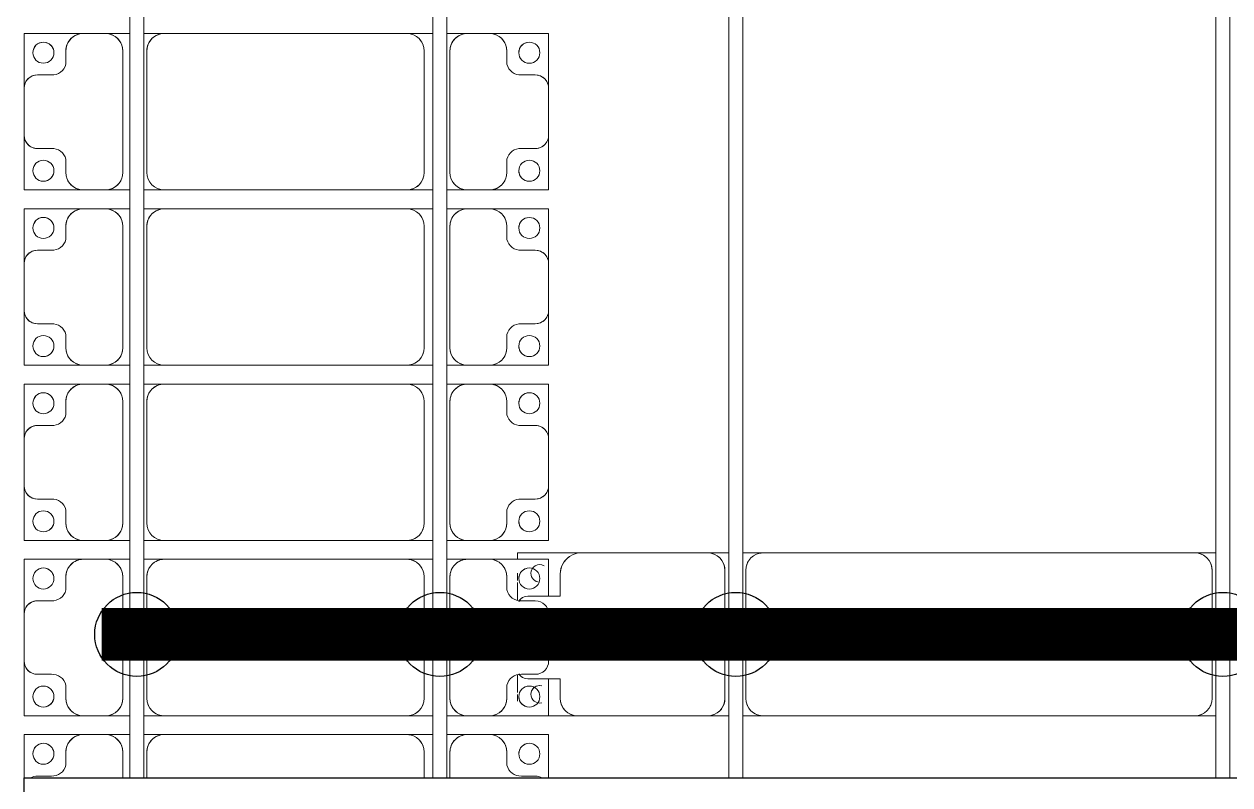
# Model space of a CAD drawing. Header units: millimetres. Extents: x -533732 to -130507, y -117886 to -23954.
# Drawn here: x -526231 to -522790, y -94565 to -92395 of the extents above; entities that cross this region are included whole.
import ezdxf

# ---------------------------------------------------------------- set-up
doc = ezdxf.new("R2010")
doc.units = ezdxf.units.MM
doc.layers.add('A-GENM', color=13, linetype='Continuous', lineweight=9)
doc.layers.add('S-BEAM', color=12, linetype='Continuous', lineweight=9)
doc.layers.add('GC-HOP 40x60 GIA CUONG', color=1, linetype='Continuous')

# ---------------------------------------------------------------- blocks, each defined once
blk = doc.blocks.new('Dầm C52 - Hộp 40x60-V106-BỐ TRÍ KHUNG KẾT CẤU BÈ PIN 06')
at = {"layer": 'S-BEAM', "color": 3, "lineweight": 25}
for p, q in [((-145891.1, -20), (-145891.1, 20)), ((-145891.1, 20), (-636.8, 20))]:
    blk.add_line(p, q, dxfattribs=at)
blk = doc.blocks.new('Dai phao do pin - DẢI PHAO ĐỠ PIN-V137-BỐ TRÍ KHUNG KẾT CẤU BÈ PIN 06')
at = {"layer": 'A-GENM', "color": 7}
for p, q in [((67088.9, 223.4), (67149.7, 223.4)), ((67088.9, 223.4), (67149.7, 223.4)), ((68380.3, 223.4), (67149.7, 223.4)), ((68380.3, 223.4), (68438.9, 223.4)), ((68380.3, 223.4), (68438.9, 223.4)), ((68478.9, 223.4), (68539.7, 223.4)), ((68478.9, 223.4), (68539.7, 223.4)), ((68909.7, 223.4), (68539.7, 223.4)), ((68909.7, 223.4), (69082.2, 223.4)), ((69082.2, 223.4), (68909.7, 223.4)), ((67099.7, 173.4), (67099.7, -191.6)), ((68430.3, -191.6), (68430.3, 173.4)), ((68489.7, 173.4), (68489.7, -191.6)), ((68959.7, 118.2), (68959.7, 173.4)), ((69082.2, 181.2), (69082.2, 162.5)), ((69082.2, 162.5), (69082.2, 181.2)), ((69082.2, 156.9), (69082.2, 106.1)), ((69082.2, 106.1), (69082.2, 156.9)), ((69052.2, 118.2), (68959.7, 118.2)), ((68959.7, -181.6), (68959.7, -118.2)), ((68959.7, -118.2), (69052.2, -118.2)), ((69082.2, -106.1), (69082.2, -156.9)), ((69082.2, -156.9), (69082.2, -106.1)), ((69082.2, -162.5), (69082.2, -184)), ((69082.2, -184), (69082.2, -162.5)), ((69082.2, -222.3), (69082.2, -241.6)), ((69082.2, -241.6), (69082.2, -222.3)), ((67149.7, -241.6), (67088.9, -241.6)), ((67149.7, -241.6), (67088.9, -241.6)), ((67149.7, -241.6), (68380.3, -241.6)), ((68438.9, -241.6), (68380.3, -241.6)), ((68438.9, -241.6), (68380.3, -241.6)), ((68539.7, -241.6), (68478.9, -241.6)), ((68539.7, -241.6), (68478.9, -241.6)), ((68539.7, -241.6), (68899.7, -241.6)), ((69082.2, -241.6), (68899.7, -241.6)), ((68899.7, -241.6), (69082.2, -241.6))]:
    blk.add_line(p, q, dxfattribs=at)
for centre, radius, start, end in [((67149.7, 173.4), 50, 90, 180), ((67149.7, 173.4), 50, 90, 120), ((68380.3, 173.4), 50, 0, 90), ((68380.3, 173.4), 50, 15, 90), ((68539.7, 173.4), 50, 90, 180), ((68539.7, 173.4), 50, 105, 180), ((68909.7, 173.4), 50, 0, 90), ((68909.7, 173.4), 50, 0, 75), ((67149.7, 173.4), 50, 150, 165), ((69018.6, 161.8), 25, 360, 105), ((69018.6, 161.8), 25, 0, 105), ((69018.6, 161.8), 25, 255, 360), ((69018.6, 161.8), 25, 270, 360), ((69052.2, 88.2), 30, 30, 90), ((69052.2, 88.2), 30, 30, 60), ((69052.2, -88.2), 30, 270, 330), ((69052.2, -88.2), 30, 300, 330), ((69052.2, -88.2), 30, 300, 315), ((69052.2, -88.2), 30, 300, 315), ((69018.6, -183.2), 25, 0, 90), ((69018.6, -183.2), 25, 0, 90), ((67149.7, -191.6), 50, 180, 270), ((67149.7, -191.6), 50, 180, 210), ((68380.3, -191.6), 50, 270, 360), ((68380.3, -191.6), 50, 330, 345), ((68539.7, -191.6), 50, 180, 270), ((68539.7, -191.6), 50, 180, 255), ((68899.7, -181.6), 60, 270, 360), ((68899.7, -181.6), 60, 300, 0), ((69018.6, -183.2), 25, 240, 360), ((69018.6, -183.2), 25, 240, 360), ((67149.7, -191.6), 50, 225, 255), ((68380.3, -191.6), 50, 270, 300)]:
    blk.add_arc(centre, radius, start, end, dxfattribs=at)
blk = doc.blocks.new('Dầm C52 - Dầm C52-19796-BỐ TRÍ KHUNG KẾT CẤU BÈ PIN 06')
at = {"layer": 'S-BEAM', "color": 1}
for p, q in [((-23413.3, 20), (-18653.3, 20)), ((-18653.3, -20), (-23413.3, -20))]:
    blk.add_line(p, q, dxfattribs=at)
blk = doc.blocks.new('Dai phaodi lai - DẢI PHAO ĐI LẠI-19048-BỐ TRÍ KHUNG KẾT CẤU BÈ PIN 06')
at = {"layer": 'A-GENM', "color": 7}
for p, q in [((60276.8, 748.4), (60433.1, 748.4)), ((60276.8, 579.3), (60276.8, 748.4)), ((60276.8, 748.4), (60276.8, 579.3)), ((60433.1, 748.4), (60276.8, 748.4)), ((60566.9, 748.4), (60433.1, 748.4)), ((60566.9, 748.4), (60723.2, 748.4)), ((60723.2, 748.4), (60566.9, 748.4)), ((60723.2, 748.4), (60723.2, 579.3)), ((60723.2, 579.3), (60723.2, 748.4)), ((60776.8, 748.4), (60933.1, 748.4)), ((60776.8, 579.3), (60776.8, 748.4)), ((60776.8, 748.4), (60776.8, 579.3)), ((60933.1, 748.4), (60776.8, 748.4)), ((61066.9, 748.4), (60933.1, 748.4)), ((61066.9, 748.4), (61223.2, 748.4)), ((61223.2, 748.4), (61066.9, 748.4)), ((61223.2, 748.4), (61223.2, 579.3)), ((61223.2, 579.3), (61223.2, 748.4)), ((61276.8, 748.4), (61433.1, 748.4)), ((61276.8, 579.3), (61276.8, 748.4)), ((61276.8, 748.4), (61276.8, 579.3)), ((61433.1, 748.4), (61276.8, 748.4)), ((61566.9, 748.4), (61433.1, 748.4)), ((61566.9, 748.4), (61723.2, 748.4)), ((61723.2, 748.4), (61566.9, 748.4)), ((61723.2, 748.4), (61723.2, 579.3)), ((61723.2, 579.3), (61723.2, 748.4)), ((61776.8, 748.4), (61881.8, 748.4)), ((61776.8, 579.3), (61776.8, 748.4)), ((61776.8, 748.4), (61776.8, 579.3)), ((61881.8, 748.4), (61776.8, 748.4)), ((62066.9, 748.4), (61933.1, 748.4)), ((62118.2, 748.4), (62223.2, 748.4)), ((62223.2, 748.4), (62118.2, 748.4)), ((62223.2, 748.4), (62223.2, 579.3)), ((62223.2, 579.3), (62223.2, 748.4)), ((62276.8, 748.4), (62400, 748.4)), ((62276.8, 579.3), (62276.8, 748.4)), ((62276.8, 748.4), (62276.8, 579.3)), ((62400, 748.4), (62276.8, 748.4)), ((60395.1, 710.4), (60395.1, 670.7)), ((60604.9, 670.7), (60604.9, 710.4)), ((60895.1, 710.4), (60895.1, 670.7)), ((61104.9, 670.7), (61104.9, 710.4)), ((61395.1, 710.4), (61395.1, 670.7)), ((61604.9, 670.7), (61604.9, 710.4)), ((61895.1, 710.4), (61895.1, 670.7)), ((62104.9, 670.7), (62104.9, 710.4)), ((62395.1, 710.4), (62395.1, 670.7)), ((60364.3, 629.3), (60326.8, 629.3)), ((60673.2, 629.3), (60635.7, 629.3)), ((60864.3, 629.3), (60826.8, 629.3)), ((61173.2, 629.3), (61135.7, 629.3)), ((61364.3, 629.3), (61326.8, 629.3)), ((61673.2, 629.3), (61635.7, 629.3)), ((61864.3, 629.3), (61826.8, 629.3)), ((62173.2, 629.3), (62135.7, 629.3)), ((62364.3, 629.3), (62326.8, 629.3)), ((60276.8, 579.3), (60276.8, 516.7)), ((60723.2, 516.7), (60723.2, 579.3)), ((60776.8, 579.3), (60776.8, 516.7)), ((61223.2, 516.7), (61223.2, 579.3)), ((61276.8, 579.3), (61276.8, 516.7)), ((61723.2, 516.7), (61723.2, 579.3)), ((61776.8, 579.3), (61776.8, 516.7)), ((62223.2, 516.7), (62223.2, 579.3)), ((62276.8, 579.3), (62276.8, 516.7)), ((60276.8, 458.1), (60276.8, 516.7)), ((60276.8, 458.1), (60276.8, 516.7)), ((60723.2, 516.7), (60723.2, 458.1)), ((60723.2, 516.7), (60723.2, 458.1)), ((60776.8, 458.1), (60776.8, 516.7)), ((60776.8, 458.1), (60776.8, 516.7)), ((61223.2, 516.7), (61223.2, 458.1)), ((61223.2, 516.7), (61223.2, 458.1)), ((61276.8, 458.1), (61276.8, 516.7)), ((61276.8, 458.1), (61276.8, 516.7)), ((61723.2, 516.7), (61723.2, 458.1)), ((61723.2, 516.7), (61723.2, 458.1)), ((61776.8, 458.1), (61776.8, 516.7)), ((61776.8, 458.1), (61776.8, 516.7)), ((62223.2, 516.7), (62223.2, 458.1)), ((62223.2, 516.7), (62223.2, 458.1)), ((62276.8, 458.1), (62276.8, 516.7)), ((62276.8, 458.1), (62276.8, 516.7)), ((60326.8, 466.7), (60673.2, 466.7)), ((60826.8, 466.7), (61173.2, 466.7)), ((61326.8, 466.7), (61673.2, 466.7)), ((61826.8, 466.7), (62173.2, 466.7)), ((62326.8, 466.7), (62400, 466.7)), ((60276.8, 343.3), (60276.8, 418.1)), ((60276.8, 343.3), (60276.8, 418.1)), ((60723.2, 418.1), (60723.2, 343.3)), ((60723.2, 418.1), (60723.2, 343.3)), ((60776.8, 343.3), (60776.8, 418.1)), ((60776.8, 343.3), (60776.8, 418.1)), ((61223.2, 418.1), (61223.2, 343.3)), ((61223.2, 418.1), (61223.2, 343.3)), ((61276.8, 343.3), (61276.8, 418.1)), ((61276.8, 343.3), (61276.8, 418.1)), ((61723.2, 418.1), (61723.2, 343.3)), ((61723.2, 418.1), (61723.2, 343.3)), ((61776.8, 343.3), (61776.8, 418.1)), ((61776.8, 343.3), (61776.8, 418.1)), ((62223.2, 418.1), (62223.2, 343.3)), ((62223.2, 418.1), (62223.2, 343.3)), ((62276.8, 343.3), (62276.8, 418.1)), ((62276.8, 343.3), (62276.8, 418.1)), ((60673.2, 393.3), (60326.8, 393.3)), ((61173.2, 393.3), (60826.8, 393.3)), ((61673.2, 393.3), (61326.8, 393.3)), ((62173.2, 393.3), (61826.8, 393.3)), ((62400, 393.3), (62326.8, 393.3)), ((60276.8, 343.3), (60276.8, -348.3)), ((60723.2, -348.3), (60723.2, 343.3)), ((60776.8, 343.3), (60776.8, -348.3)), ((61223.2, -348.3), (61223.2, 343.3)), ((61276.8, 343.3), (61276.8, -348.3)), ((61723.2, -348.3), (61723.2, 343.3)), ((61776.8, 343.3), (61776.8, -348.3)), ((62223.2, -348.3), (62223.2, 343.3)), ((62276.8, 343.3), (62276.8, -348.3)), ((60276.8, -406.9), (60276.8, -348.3)), ((60276.8, -406.9), (60276.8, -348.3)), ((60723.2, -348.3), (60723.2, -406.9)), ((60723.2, -348.3), (60723.2, -406.9)), ((60776.8, -406.9), (60776.8, -348.3)), ((60776.8, -406.9), (60776.8, -348.3)), ((61223.2, -348.3), (61223.2, -406.9)), ((61223.2, -348.3), (61223.2, -406.9)), ((61276.8, -406.9), (61276.8, -348.3)), ((61276.8, -406.9), (61276.8, -348.3)), ((61723.2, -348.3), (61723.2, -406.9)), ((61723.2, -348.3), (61723.2, -406.9)), ((61776.8, -406.9), (61776.8, -348.3)), ((61776.8, -406.9), (61776.8, -348.3)), ((62223.2, -348.3), (62223.2, -406.9)), ((62223.2, -348.3), (62223.2, -406.9)), ((62276.8, -406.9), (62276.8, -348.3)), ((62276.8, -406.9), (62276.8, -348.3)), ((60326.8, -398.3), (60673.2, -398.3)), ((60826.8, -398.3), (61173.2, -398.3)), ((61326.8, -398.3), (61673.2, -398.3)), ((61826.8, -398.3), (62173.2, -398.3)), ((62326.8, -398.3), (62400, -398.3)), ((60276.8, -516.7), (60276.8, -446.9)), ((60276.8, -516.7), (60276.8, -446.9)), ((60723.2, -446.9), (60723.2, -516.7)), ((60723.2, -446.9), (60723.2, -516.7)), ((60776.8, -516.7), (60776.8, -446.9)), ((60776.8, -516.7), (60776.8, -446.9)), ((61223.2, -446.9), (61223.2, -516.7)), ((61223.2, -446.9), (61223.2, -516.7)), ((61276.8, -516.7), (61276.8, -446.9)), ((61276.8, -516.7), (61276.8, -446.9)), ((61723.2, -446.9), (61723.2, -516.7)), ((61723.2, -446.9), (61723.2, -516.7)), ((61776.8, -516.7), (61776.8, -446.9)), ((61776.8, -516.7), (61776.8, -446.9)), ((62223.2, -446.9), (62223.2, -516.7)), ((62223.2, -446.9), (62223.2, -516.7)), ((62276.8, -516.7), (62276.8, -446.9)), ((62276.8, -516.7), (62276.8, -446.9)), ((60673.2, -466.7), (60326.8, -466.7)), ((61173.2, -466.7), (60826.8, -466.7)), ((61673.2, -466.7), (61326.8, -466.7)), ((62173.2, -466.7), (61826.8, -466.7)), ((62400, -466.7), (62326.8, -466.7)), ((60276.8, -516.7), (60276.8, -579.3)), ((60723.2, -579.3), (60723.2, -516.7)), ((60776.8, -516.7), (60776.8, -579.3)), ((61223.2, -579.3), (61223.2, -516.7)), ((61276.8, -516.7), (61276.8, -579.3)), ((61723.2, -579.3), (61723.2, -516.7)), ((61776.8, -516.7), (61776.8, -579.3)), ((62223.2, -579.3), (62223.2, -516.7)), ((62276.8, -516.7), (62276.8, -579.3)), ((60276.8, -748.4), (60276.8, -579.3)), ((60276.8, -579.3), (60276.8, -748.4)), ((60723.2, -579.3), (60723.2, -748.4)), ((60723.2, -748.4), (60723.2, -579.3)), ((60776.8, -748.4), (60776.8, -579.3)), ((60776.8, -579.3), (60776.8, -748.4)), ((61223.2, -579.3), (61223.2, -748.4)), ((61223.2, -748.4), (61223.2, -579.3)), ((61276.8, -748.4), (61276.8, -579.3)), ((61276.8, -579.3), (61276.8, -748.4)), ((61723.2, -579.3), (61723.2, -748.4)), ((61723.2, -748.4), (61723.2, -579.3)), ((61776.8, -748.4), (61776.8, -579.3)), ((61776.8, -579.3), (61776.8, -748.4)), ((62223.2, -579.3), (62223.2, -748.4)), ((62223.2, -748.4), (62223.2, -579.3)), ((62276.8, -748.4), (62276.8, -579.3)), ((62276.8, -579.3), (62276.8, -748.4)), ((60326.8, -629.3), (60364.3, -629.3)), ((60635.7, -629.3), (60673.2, -629.3)), ((60826.8, -629.3), (60864.3, -629.3)), ((61135.7, -629.3), (61173.2, -629.3)), ((61326.8, -629.3), (61364.3, -629.3)), ((61635.7, -629.3), (61673.2, -629.3)), ((61826.8, -629.3), (61864.3, -629.3)), ((62135.7, -629.3), (62173.2, -629.3)), ((62326.8, -629.3), (62364.3, -629.3)), ((60395.1, -670.7), (60395.1, -710.4)), ((60604.9, -710.4), (60604.9, -670.7)), ((60895.1, -670.7), (60895.1, -710.4)), ((61104.9, -710.4), (61104.9, -670.7)), ((61395.1, -670.7), (61395.1, -710.4)), ((61604.9, -710.4), (61604.9, -670.7)), ((61895.1, -670.7), (61895.1, -710.4)), ((62104.9, -710.4), (62104.9, -670.7)), ((62395.1, -670.7), (62395.1, -710.4)), ((60433.1, -748.4), (60276.8, -748.4)), ((60276.8, -748.4), (60433.1, -748.4)), ((60433.1, -748.4), (60566.9, -748.4)), ((60723.2, -748.4), (60566.9, -748.4)), ((60566.9, -748.4), (60723.2, -748.4)), ((60933.1, -748.4), (60776.8, -748.4)), ((60776.8, -748.4), (60933.1, -748.4)), ((60933.1, -748.4), (61066.9, -748.4)), ((61223.2, -748.4), (61066.9, -748.4)), ((61066.9, -748.4), (61223.2, -748.4)), ((61433.1, -748.4), (61276.8, -748.4)), ((61276.8, -748.4), (61433.1, -748.4)), ((61433.1, -748.4), (61566.9, -748.4)), ((61723.2, -748.4), (61566.9, -748.4)), ((61566.9, -748.4), (61723.2, -748.4)), ((61933.1, -748.4), (61776.8, -748.4)), ((61776.8, -748.4), (61933.1, -748.4)), ((61933.1, -748.4), (62066.9, -748.4)), ((62223.2, -748.4), (62066.9, -748.4)), ((62066.9, -748.4), (62223.2, -748.4)), ((62400, -748.4), (62276.8, -748.4)), ((62276.8, -748.4), (62400, -748.4))]:
    blk.add_line(p, q, dxfattribs=at)
for centre, radius, start, end in [((60331.6, 693.3), 30, 90, 270), ((60331.6, 693.3), 30, 90, 180), ((60331.6, 693.3), 30, 270, 90), ((60331.6, 693.3), 30, 270, 90), ((60433.1, 710.4), 38, 90, 180), ((60433.1, 710.4), 38, 90, 180), ((60433.1, 710.4), 38, 120, 180), ((60433.1, 710.4), 38, 120, 180), ((60433.1, 710.4), 38, 90, 105), ((60433.1, 710.4), 38, 90, 105), ((60566.9, 710.4), 38, 0, 90), ((60566.9, 710.4), 38, 75, 90), ((60566.9, 710.4), 38, 0, 90), ((60566.9, 710.4), 38, 75, 90), ((60566.9, 710.4), 38, 0, 60), ((60566.9, 710.4), 38, 0, 60), ((60668.4, 693.3), 30, 90, 270), ((60668.4, 693.3), 30, 90, 270), ((60668.4, 693.3), 30, 270, 90), ((60668.4, 693.3), 30, 0, 90), ((60831.6, 693.3), 30, 90, 270), ((60831.6, 693.3), 30, 90, 180), ((60831.6, 693.3), 30, 270, 90), ((60831.6, 693.3), 30, 270, 90), ((60933.1, 710.4), 38, 90, 180), ((60933.1, 710.4), 38, 90, 180), ((60933.1, 710.4), 38, 120, 180), ((60933.1, 710.4), 38, 120, 180), ((60933.1, 710.4), 38, 90, 105), ((60933.1, 710.4), 38, 90, 105), ((61066.9, 710.4), 38, 360, 90), ((61066.9, 710.4), 38, 75, 90), ((61066.9, 710.4), 38, 360, 90), ((61066.9, 710.4), 38, 75, 90), ((61066.9, 710.4), 38, 360, 60), ((61066.9, 710.4), 38, 360, 60), ((61168.4, 693.3), 30, 90, 270), ((61168.4, 693.3), 30, 90, 270), ((61168.4, 693.3), 30, 270, 90), ((61168.4, 693.3), 30, 0, 90), ((61331.6, 693.3), 30, 90, 270), ((61331.6, 693.3), 30, 90, 180), ((61331.6, 693.3), 30, 270, 90), ((61331.6, 693.3), 30, 270, 90), ((61433.1, 710.4), 38, 90, 180), ((61433.1, 710.4), 38, 90, 180), ((61433.1, 710.4), 38, 120, 180), ((61433.1, 710.4), 38, 120, 180), ((61433.1, 710.4), 38, 90, 105), ((61433.1, 710.4), 38, 90, 105), ((61566.9, 710.4), 38, 0, 90), ((61566.9, 710.4), 38, 75, 90), ((61566.9, 710.4), 38, 0, 90), ((61566.9, 710.4), 38, 75, 90), ((61566.9, 710.4), 38, 0, 60), ((61566.9, 710.4), 38, 0, 60), ((61668.4, 693.3), 30, 90, 270), ((61668.4, 693.3), 30, 90, 270), ((61668.4, 693.3), 30, 270, 90), ((61668.4, 693.3), 30, 360, 90), ((61831.6, 693.3), 30, 90, 270), ((61831.6, 693.3), 30, 90, 180), ((61831.6, 693.3), 30, 270, 90), ((61831.6, 693.3), 30, 270, 90), ((61933.1, 710.4), 38, 90, 180), ((62066.9, 710.4), 38, 360, 90), ((62168.4, 693.3), 30, 90, 270), ((62168.4, 693.3), 30, 90, 270), ((62168.4, 693.3), 30, 270, 90), ((62168.4, 693.3), 30, 0, 90), ((62331.6, 693.3), 30, 90, 270), ((62331.6, 693.3), 30, 90, 180), ((62331.6, 693.3), 30, 270, 90), ((62331.6, 693.3), 30, 270, 90), ((62433.1, 710.4), 38, 150, 180), ((62433.1, 710.4), 38, 150, 180), ((62433.1, 710.4), 38, 150, 180), ((62433.1, 710.4), 38, 150, 180), ((60331.6, 693.3), 30, 195, 270), ((60355.2, 668.2), 40, 283.1885, 3.5081), ((60644.8, 668.2), 40, 176.4919, 256.8115), ((60668.4, 693.3), 30, 270, 345), ((60831.6, 693.3), 30, 195, 270), ((60855.2, 668.2), 40, 283.1885, 3.5081), ((61144.8, 668.2), 40, 176.4919, 256.8115), ((61168.4, 693.3), 30, 270, 345), ((61331.6, 693.3), 30, 195, 270), ((61355.2, 668.2), 40, 283.1885, 3.5081), ((61644.8, 668.2), 40, 176.4919, 256.8115), ((61668.4, 693.3), 30, 270, 345), ((61831.6, 693.3), 30, 195, 270), ((61855.2, 668.2), 40, 283.1885, 3.5081), ((62144.8, 668.2), 40, 176.4919, 256.8115), ((62168.4, 693.3), 30, 270, 345), ((62331.6, 693.3), 30, 195, 270), ((62355.2, 668.2), 40, 283.1885, 3.5081), ((60326.8, 579.3), 50, 90, 180), ((60326.8, 579.3), 50, 90, 165), ((60673.2, 579.3), 50, 0, 90), ((60673.2, 579.3), 50, 15, 90), ((60826.8, 579.3), 50, 90, 180), ((60826.8, 579.3), 50, 90, 165), ((61173.2, 579.3), 50, 0, 90), ((61173.2, 579.3), 50, 15, 90), ((61326.8, 579.3), 50, 90, 180), ((61326.8, 579.3), 50, 90, 165), ((61673.2, 579.3), 50, 0, 90), ((61673.2, 579.3), 50, 15, 90), ((61826.8, 579.3), 50, 90, 180), ((61826.8, 579.3), 50, 90, 165), ((62173.2, 579.3), 50, 0, 90), ((62173.2, 579.3), 50, 15, 90), ((62326.8, 579.3), 50, 90, 180), ((62326.8, 579.3), 50, 90, 165), ((60326.8, 516.7), 50, 180, 270), ((60673.2, 516.7), 50, 270, 0), ((60826.8, 516.7), 50, 180, 270), ((61173.2, 516.7), 50, 270, 360), ((61326.8, 516.7), 50, 180, 270), ((61673.2, 516.7), 50, 270, 360), ((61826.8, 516.7), 50, 180, 270), ((62173.2, 516.7), 50, 270, 360), ((62326.8, 516.7), 50, 180, 270), ((60326.8, 516.7), 50, 195, 270), ((60673.2, 516.7), 50, 270, 345), ((60826.8, 516.7), 50, 195, 270), ((61173.2, 516.7), 50, 270, 345), ((61326.8, 516.7), 50, 195, 270), ((61673.2, 516.7), 50, 270, 345), ((61826.8, 516.7), 50, 195, 270), ((62173.2, 516.7), 50, 270, 345), ((62326.8, 516.7), 50, 195, 270), ((60326.8, 343.3), 50, 90, 180), ((60326.8, 343.3), 50, 105, 135), ((60673.2, 343.3), 50, 360, 90), ((60673.2, 343.3), 50, 360, 75), ((60826.8, 343.3), 50, 90, 180), ((60826.8, 343.3), 50, 105, 135), ((61173.2, 343.3), 50, 360, 90), ((61173.2, 343.3), 50, 360, 75), ((61326.8, 343.3), 50, 90, 180), ((61326.8, 343.3), 50, 105, 135), ((61673.2, 343.3), 50, 0, 90), ((61673.2, 343.3), 50, 0, 75), ((61826.8, 343.3), 50, 90, 180), ((61826.8, 343.3), 50, 105, 135), ((62173.2, 343.3), 50, 360, 90), ((62173.2, 343.3), 50, 360, 75), ((62326.8, 343.3), 50, 90, 180), ((62326.8, 343.3), 50, 105, 135), ((60326.8, 343.3), 50, 150, 180), ((60826.8, 343.3), 50, 150, 180), ((61326.8, 343.3), 50, 150, 180), ((61826.8, 343.3), 50, 150, 180), ((62326.8, 343.3), 50, 150, 180), ((60326.8, -348.3), 50, 180, 270), ((60326.8, -348.3), 50, 195, 270), ((60673.2, -348.3), 50, 270, 0), ((60673.2, -348.3), 50, 270, 0), ((60826.8, -348.3), 50, 180, 270), ((60826.8, -348.3), 50, 195, 270), ((61173.2, -348.3), 50, 270, 0), ((61173.2, -348.3), 50, 270, 0), ((61326.8, -348.3), 50, 180, 270), ((61326.8, -348.3), 50, 195, 270), ((61673.2, -348.3), 50, 270, 0), ((61673.2, -348.3), 50, 270, 0), ((61826.8, -348.3), 50, 180, 270), ((61826.8, -348.3), 50, 195, 270), ((62173.2, -348.3), 50, 270, 0), ((62173.2, -348.3), 50, 285, 0), ((62326.8, -348.3), 50, 180, 270), ((62326.8, -348.3), 50, 195, 270), ((60326.8, -516.7), 50, 90, 180), ((60326.8, -516.7), 50, 90, 165), ((60673.2, -516.7), 50, 360, 90), ((60673.2, -516.7), 50, 15, 90), ((60826.8, -516.7), 50, 90, 180), ((60826.8, -516.7), 50, 90, 165), ((61173.2, -516.7), 50, 0, 90), ((61173.2, -516.7), 50, 15, 90), ((61326.8, -516.7), 50, 90, 180), ((61326.8, -516.7), 50, 90, 165), ((61673.2, -516.7), 50, 0, 90), ((61673.2, -516.7), 50, 15, 90), ((61826.8, -516.7), 50, 90, 180), ((61826.8, -516.7), 50, 90, 165), ((62173.2, -516.7), 50, 0, 90), ((62173.2, -516.7), 50, 15, 90), ((62326.8, -516.7), 50, 90, 180), ((62326.8, -516.7), 50, 90, 165), ((60326.8, -579.3), 50, 180, 270), ((60673.2, -579.3), 50, 270, 0), ((60826.8, -579.3), 50, 180, 270), ((61173.2, -579.3), 50, 270, 360), ((61326.8, -579.3), 50, 180, 270), ((61673.2, -579.3), 50, 270, 360), ((61826.8, -579.3), 50, 180, 270), ((62173.2, -579.3), 50, 270, 0), ((62326.8, -579.3), 50, 180, 270), ((60326.8, -579.3), 50, 195, 270), ((60673.2, -579.3), 50, 270, 345), ((60826.8, -579.3), 50, 195, 270), ((61173.2, -579.3), 50, 270, 345), ((61326.8, -579.3), 50, 195, 270), ((61673.2, -579.3), 50, 270, 345), ((61826.8, -579.3), 50, 195, 270), ((62173.2, -579.3), 50, 270, 345), ((62326.8, -579.3), 50, 195, 270), ((60355.2, -668.2), 40, 356.4919, 76.8115), ((60644.8, -668.2), 40, 103.1885, 183.5081), ((60855.2, -668.2), 40, 356.4919, 76.8115), ((61144.8, -668.2), 40, 103.1885, 183.5081), ((61355.2, -668.2), 40, 356.4919, 76.8115), ((61644.8, -668.2), 40, 103.1885, 183.5081), ((61855.2, -668.2), 40, 356.4919, 76.8115), ((62144.8, -668.2), 40, 103.1885, 183.5081), ((62355.2, -668.2), 40, 356.4919, 76.8115), ((60331.6, -693.3), 30, 90, 270), ((60331.6, -693.3), 30, 90, 165), ((60331.6, -693.3), 30, 270, 90), ((60331.6, -693.3), 30, 270, 90), ((60668.4, -693.3), 30, 90, 270), ((60668.4, -693.3), 30, 90, 270), ((60668.4, -693.3), 30, 270, 90), ((60668.4, -693.3), 30, 15, 90), ((60831.6, -693.3), 30, 90, 270), ((60831.6, -693.3), 30, 90, 165), ((60831.6, -693.3), 30, 270, 90), ((60831.6, -693.3), 30, 270, 90), ((61168.4, -693.3), 30, 90, 270), ((61168.4, -693.3), 30, 90, 270), ((61168.4, -693.3), 30, 270, 90), ((61168.4, -693.3), 30, 15, 90), ((61331.6, -693.3), 30, 90, 270), ((61331.6, -693.3), 30, 90, 165), ((61331.6, -693.3), 30, 270, 90), ((61331.6, -693.3), 30, 270, 90), ((61668.4, -693.3), 30, 90, 270), ((61668.4, -693.3), 30, 90, 270), ((61668.4, -693.3), 30, 270, 90), ((61668.4, -693.3), 30, 15, 90), ((61831.6, -693.3), 30, 90, 270), ((61831.6, -693.3), 30, 90, 165), ((61831.6, -693.3), 30, 270, 90), ((61831.6, -693.3), 30, 270, 90), ((62168.4, -693.3), 30, 90, 270), ((62168.4, -693.3), 30, 90, 270), ((62168.4, -693.3), 30, 270, 90), ((62168.4, -693.3), 30, 15, 90), ((62331.6, -693.3), 30, 90, 270), ((62331.6, -693.3), 30, 90, 165), ((62331.6, -693.3), 30, 270, 90), ((62331.6, -693.3), 30, 270, 90), ((60331.6, -693.3), 30, 180, 270), ((60433.1, -710.4), 38, 180, 270), ((60433.1, -710.4), 38, 180, 240), ((60433.1, -710.4), 38, 180, 270), ((60433.1, -710.4), 38, 180, 240), ((60566.9, -710.4), 38, 270, 360), ((60566.9, -710.4), 38, 270, 360), ((60566.9, -710.4), 38, 300, 360), ((60566.9, -710.4), 38, 300, 360), ((60668.4, -693.3), 30, 270, 360), ((60831.6, -693.3), 30, 180, 270), ((60933.1, -710.4), 38, 180, 270), ((60933.1, -710.4), 38, 180, 240), ((60933.1, -710.4), 38, 180, 270), ((60933.1, -710.4), 38, 180, 240), ((61066.9, -710.4), 38, 270, 360), ((61066.9, -710.4), 38, 270, 360), ((61066.9, -710.4), 38, 300, 360), ((61066.9, -710.4), 38, 300, 360), ((61168.4, -693.3), 30, 270, 360), ((61331.6, -693.3), 30, 180, 270), ((61433.1, -710.4), 38, 180, 270), ((61433.1, -710.4), 38, 180, 240), ((61433.1, -710.4), 38, 180, 270), ((61433.1, -710.4), 38, 180, 240), ((61566.9, -710.4), 38, 270, 360), ((61566.9, -710.4), 38, 270, 360), ((61566.9, -710.4), 38, 300, 0), ((61566.9, -710.4), 38, 300, 360), ((61668.4, -693.3), 30, 270, 360), ((61831.6, -693.3), 30, 180, 270), ((61933.1, -710.4), 38, 180, 270), ((61933.1, -710.4), 38, 180, 240), ((61933.1, -710.4), 38, 180, 270), ((61933.1, -710.4), 38, 180, 240), ((62066.9, -710.4), 38, 270, 0), ((62066.9, -710.4), 38, 270, 360), ((62066.9, -710.4), 38, 300, 0), ((62066.9, -710.4), 38, 300, 360), ((62168.4, -693.3), 30, 270, 360), ((62331.6, -693.3), 30, 180, 270), ((62433.1, -710.4), 38, 180, 210), ((62433.1, -710.4), 38, 180, 210), ((62433.1, -710.4), 38, 180, 210), ((62433.1, -710.4), 38, 180, 210), ((60433.1, -710.4), 38, 255, 270), ((60433.1, -710.4), 38, 255, 270), ((60566.9, -710.4), 38, 270, 285), ((60566.9, -710.4), 38, 270, 285), ((60933.1, -710.4), 38, 255, 270), ((60933.1, -710.4), 38, 255, 270), ((61066.9, -710.4), 38, 270, 285), ((61066.9, -710.4), 38, 270, 285), ((61433.1, -710.4), 38, 255, 270), ((61433.1, -710.4), 38, 255, 270), ((61566.9, -710.4), 38, 270, 285), ((61566.9, -710.4), 38, 270, 285), ((61933.1, -710.4), 38, 255, 270), ((61933.1, -710.4), 38, 255, 270), ((62066.9, -710.4), 38, 270, 285), ((62066.9, -710.4), 38, 270, 285)]:
    blk.add_arc(centre, radius, start, end, dxfattribs=at)
blk = doc.blocks.new('HOBANMONG_BEPIN 6_rvt-1-BỐ TRÍ KHUNG KẾT CẤU BÈ PIN 06')
at = {"layer": 'A-GENM', "color": 3, "lineweight": 25}
for name, p, rotation in [('Dai phaodi lai - DẢI PHAO ĐI LẠI-19048-BỐ TRÍ KHUNG KẾT CẤU BÈ PIN 06', (-525482.5, -32144.9), 269.9997586098934), ('Dai phao do pin - DẢI PHAO ĐỠ PIN-V137-BỐ TRÍ KHUNG KẾT CẤU BÈ PIN 06', (-455741.5, -94145.2), 179.9997586099391)]:
    blk.add_blockref(name, p, dxfattribs=dict(at, rotation=rotation))
at = {"layer": 'S-BEAM', "color": 3, "lineweight": 25}
for name, p, rotation in [('Dầm C52 - Dầm C52-19796-BỐ TRÍ KHUNG KẾT CẤU BÈ PIN 06', (-525909.5, -71131.6), 89.99975860989407), ('Dầm C52 - Dầm C52-19796-BỐ TRÍ KHUNG KẾT CẤU BÈ PIN 06', (-525044.5, -71131.6), 89.99975860989407), ('Dầm C52 - Dầm C52-19796-BỐ TRÍ KHUNG KẾT CẤU BÈ PIN 06', (-524200.3, -71131.6), 89.99975860989407), ('Dầm C52 - Dầm C52-19796-BỐ TRÍ KHUNG KẾT CẤU BÈ PIN 06', (-522810.3, -71131.6), 89.99975860989407), ('Dầm C52 - Hộp 40x60-V106-BỐ TRÍ KHUNG KẾT CẤU BÈ PIN 06', (-380340, -94565.5), 359.9997586099392)]:
    blk.add_blockref(name, p, dxfattribs=dict(at, rotation=rotation))

msp = doc.modelspace()

# ---------------------------------------------------------------- linework, layer by layer
at = {"layer": 'GC-HOP 40x60 GIA CUONG', "const_width": 150}
msp.add_lwpolyline([(-526009.5, -94136), (-511009.5, -94136)], dxfattribs=at)
at = {"layer": 'GC-HOP 40x60 GIA CUONG'}
for centre in [(-525909.5, -94136), (-525044.5, -94136), (-524200.3, -94136), (-522810.3, -94136)]:
    msp.add_circle(centre, 120, dxfattribs=at)

# ---------------------------------------------------------------- block references
at = {"lineweight": 5}
msp.add_blockref('HOBANMONG_BEPIN 6_rvt-1-BỐ TRÍ KHUNG KẾT CẤU BÈ PIN 06', (0, 0), dxfattribs=at)

doc.saveas('drawing.dxf')
